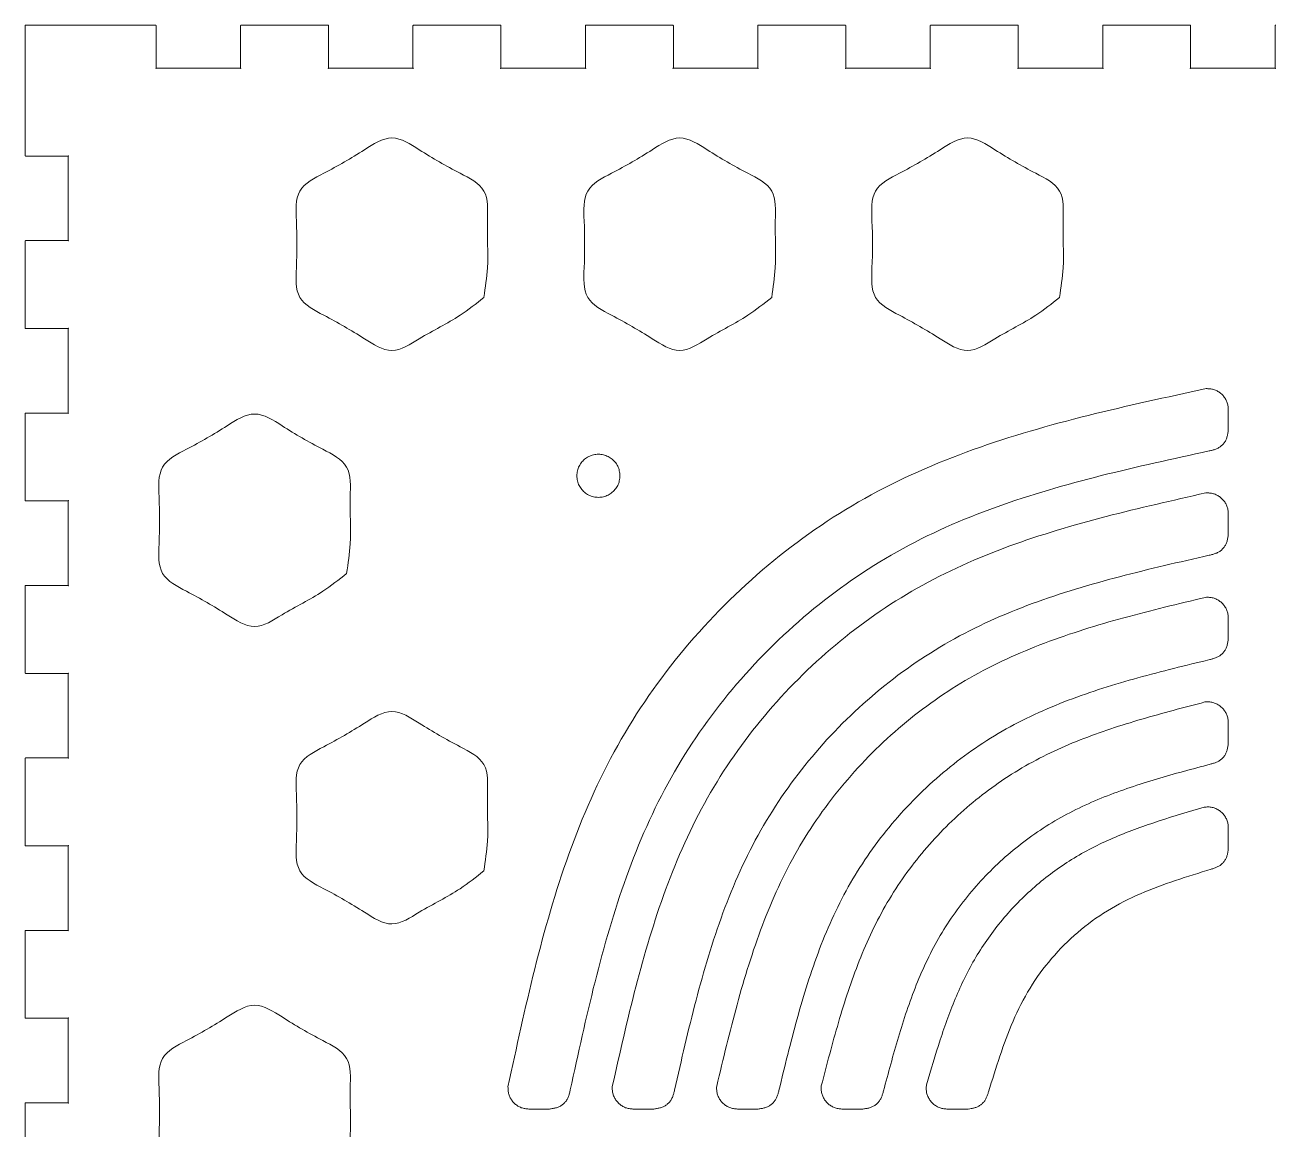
# Model space of a CAD drawing. Extents: x 10 to 568, y 23 to 1008.
# Drawn here: x 10 to 155.1, y 354.7 to 482.9 of the extents above; entities that cross this region are included whole.
import ezdxf

# ---------------------------------------------------------------- set-up
doc = ezdxf.new("R2010")
doc.units = 0
doc.layers.add('GEOMETRY', color=7, linetype='CONTINUOUS', lineweight=13)

msp = doc.modelspace()

# ---------------------------------------------------------------- linework, layer by layer
at = {"layer": 'GEOMETRY', "color": 7}
for points in [[(10, 482.8), (10, 477.8), (10, 467.8)], [(25.1, 482.9), (15.1, 482.9), (10.1, 482.9)], [(35, 482.8), (35, 477.9), (25.2, 477.9), (25.2, 482.8)], [(45.1, 482.9), (35.1, 482.9)], [(55, 482.8), (55, 477.9), (45.2, 477.9), (45.2, 482.8)], [(65.1, 482.9), (55.1, 482.9)], [(75, 482.8), (75, 477.9), (65.2, 477.9), (65.2, 482.8)], [(85.1, 482.9), (75.1, 482.9)], [(95, 482.8), (95, 477.9), (85.2, 477.9), (85.2, 482.8)], [(105.1, 482.9), (95.1, 482.9)], [(115, 482.8), (115, 477.9), (105.2, 477.9), (105.2, 482.8)], [(125.1, 482.9), (115.1, 482.9)], [(135, 482.8), (135, 477.9), (125.2, 477.9), (125.2, 482.8)], [(145.1, 482.9), (135.1, 482.9)], [(155, 482.8), (155, 477.9), (145.2, 477.9), (145.2, 482.8)], [(10.1, 467.7), (15, 467.7), (15, 457.9), (10.1, 457.9)], [(10, 457.8), (10, 447.8)], [(10.1, 447.7), (15, 447.7), (15, 437.9), (10.1, 437.9)], [(10, 437.8), (10, 427.8)], [(10.1, 427.7), (15, 427.7), (15, 417.9), (10.1, 417.9)], [(10, 417.8), (10, 407.8)], [(10.1, 407.7), (15, 407.7), (15, 397.9), (10.1, 397.9)], [(10, 397.8), (10, 387.8)], [(10.1, 387.7), (15, 387.7), (15, 377.9), (10.1, 377.9)], [(10, 377.8), (10, 367.8)], [(10.1, 367.7), (15, 367.7), (15, 357.9), (10.1, 357.9)], [(10, 357.8), (10, 347.8)]]:
    msp.add_lwpolyline(points, dxfattribs=at)
at = {"layer": 'GEOMETRY', "color": 3}
for points in [[(63.22558, 451.31283)], [(96.61019, 451.31283)], [(129.99481, 451.31283)], [(47.303434, 419.29776)], [(63.225561, 384.80325)]]:
    msp.add_lwpolyline(points, close=True, dxfattribs=at)
at = {"layer": 'GEOMETRY', "color": 5}
for points in [[(149.572305, 435.903956), (149.572305, 438.321269)], [(149.572305, 423.809243), (149.572305, 426.228593)], [(149.572305, 411.698205), (149.572305, 414.122662)], [(149.572305, 399.559598), (149.572305, 401.991198)], [(149.572305, 387.362782), (149.572305, 389.809702)], [(70.843628, 357.174987), (68.425971, 357.174987)], [(82.93842, 357.174987), (80.518461, 357.174987)], [(95.048902, 357.174987), (92.625107, 357.174987)], [(107.18751, 357.174987), (104.756518, 357.174987)], [(119.384484, 357.174987), (116.937591, 357.174987)]]:
    msp.add_lwpolyline(points, dxfattribs=at)
at = {"layer": 'GEOMETRY', "color": 7}
for points, knots in [([(10.1, 482.9), (10.082514, 482.897221), (10.04801, 482.891736), (10.008264, 482.85199), (10.002779, 482.817486), (10, 482.8)], [0, 0, 0, 0, 0.052201, 0.103008, 0.155209, 0.155209, 0.155209, 0.155209]), ([(25.2, 482.8), (25.197221, 482.817486), (25.191736, 482.85199), (25.15199, 482.891736), (25.117486, 482.897221), (25.1, 482.9)], [0, 0, 0, 0, 0.052201, 0.103008, 0.155209, 0.155209, 0.155209, 0.155209]), ([(35.1, 482.9), (35.082514, 482.897221), (35.04801, 482.891736), (35.008264, 482.85199), (35.002779, 482.817486), (35, 482.8)], [0, 0, 0, 0, 0.052201, 0.103008, 0.155209, 0.155209, 0.155209, 0.155209]), ([(45.2, 482.8), (45.197221, 482.817486), (45.191736, 482.85199), (45.15199, 482.891736), (45.117486, 482.897221), (45.1, 482.9)], [0, 0, 0, 0, 0.052201, 0.103008, 0.155209, 0.155209, 0.155209, 0.155209]), ([(55.1, 482.9), (55.082514, 482.897221), (55.04801, 482.891736), (55.008264, 482.85199), (55.002779, 482.817486), (55, 482.8)], [0, 0, 0, 0, 0.052201, 0.103008, 0.155209, 0.155209, 0.155209, 0.155209]), ([(65.2, 482.8), (65.197221, 482.817486), (65.191736, 482.85199), (65.15199, 482.891736), (65.117486, 482.897221), (65.1, 482.9)], [0, 0, 0, 0, 0.052201, 0.103008, 0.155209, 0.155209, 0.155209, 0.155209]), ([(75.1, 482.9), (75.082514, 482.897221), (75.04801, 482.891736), (75.008264, 482.85199), (75.002779, 482.817486), (75, 482.8)], [0, 0, 0, 0, 0.052201, 0.103008, 0.155209, 0.155209, 0.155209, 0.155209]), ([(85.2, 482.8), (85.197221, 482.817486), (85.191736, 482.85199), (85.15199, 482.891736), (85.117486, 482.897221), (85.1, 482.9)], [0, 0, 0, 0, 0.052201, 0.103008, 0.155209, 0.155209, 0.155209, 0.155209]), ([(95.1, 482.9), (95.082514, 482.897221), (95.04801, 482.891736), (95.008264, 482.85199), (95.002779, 482.817486), (95, 482.8)], [0, 0, 0, 0, 0.052201, 0.103008, 0.155209, 0.155209, 0.155209, 0.155209]), ([(105.2, 482.8), (105.197221, 482.817486), (105.191736, 482.85199), (105.15199, 482.891736), (105.117486, 482.897221), (105.1, 482.9)], [0, 0, 0, 0, 0.052201, 0.103008, 0.155209, 0.155209, 0.155209, 0.155209]), ([(115.1, 482.9), (115.082514, 482.897221), (115.04801, 482.891736), (115.008264, 482.85199), (115.002779, 482.817486), (115, 482.8)], [0, 0, 0, 0, 0.052201, 0.103008, 0.155209, 0.155209, 0.155209, 0.155209]), ([(125.2, 482.8), (125.197221, 482.817486), (125.191736, 482.85199), (125.15199, 482.891736), (125.117486, 482.897221), (125.1, 482.9)], [0, 0, 0, 0, 0.052201, 0.103008, 0.155209, 0.155209, 0.155209, 0.155209]), ([(135.1, 482.9), (135.082514, 482.897221), (135.04801, 482.891736), (135.008264, 482.85199), (135.002779, 482.817486), (135, 482.8)], [0, 0, 0, 0, 0.052201, 0.103008, 0.155209, 0.155209, 0.155209, 0.155209]), ([(145.2, 482.8), (145.197221, 482.817486), (145.191736, 482.85199), (145.15199, 482.891736), (145.117486, 482.897221), (145.1, 482.9)], [0, 0, 0, 0, 0.052201, 0.103008, 0.155209, 0.155209, 0.155209, 0.155209]), ([(155.1, 482.9), (155.082514, 482.897221), (155.04801, 482.891736), (155.008264, 482.85199), (155.002779, 482.817486), (155, 482.8)], [0, 0, 0, 0, 0.052201, 0.103008, 0.155209, 0.155209, 0.155209, 0.155209]), ([(25.2, 477.9), (25.176478, 477.895598), (25.13808, 477.888411), (25.188411, 477.83808), (25.195598, 477.876478), (25.2, 477.9)], [0, 0, 0, 0, 0.04969, 0.081117, 0.130808, 0.130808, 0.130808, 0.130808]), ([(35, 477.9), (35.004402, 477.876478), (35.011589, 477.83808), (35.06192, 477.888411), (35.023522, 477.895598), (35, 477.9)], [0, 0, 0, 0, 0.04969, 0.081117, 0.130808, 0.130808, 0.130808, 0.130808]), ([(45.2, 477.9), (45.176478, 477.895598), (45.13808, 477.888411), (45.188411, 477.83808), (45.195598, 477.876478), (45.2, 477.9)], [0, 0, 0, 0, 0.04969, 0.081117, 0.130808, 0.130808, 0.130808, 0.130808]), ([(55, 477.9), (55.004402, 477.876478), (55.011589, 477.83808), (55.06192, 477.888411), (55.023522, 477.895598), (55, 477.9)], [0, 0, 0, 0, 0.04969, 0.081117, 0.130808, 0.130808, 0.130808, 0.130808]), ([(65.2, 477.9), (65.176478, 477.895598), (65.13808, 477.888411), (65.188411, 477.83808), (65.195598, 477.876478), (65.2, 477.9)], [0, 0, 0, 0, 0.04969, 0.081117, 0.130808, 0.130808, 0.130808, 0.130808]), ([(75, 477.9), (75.004402, 477.876478), (75.011589, 477.83808), (75.06192, 477.888411), (75.023522, 477.895598), (75, 477.9)], [0, 0, 0, 0, 0.04969, 0.081117, 0.130808, 0.130808, 0.130808, 0.130808]), ([(85.2, 477.9), (85.176478, 477.895598), (85.13808, 477.888411), (85.188411, 477.83808), (85.195598, 477.876478), (85.2, 477.9)], [0, 0, 0, 0, 0.04969, 0.081117, 0.130808, 0.130808, 0.130808, 0.130808]), ([(95, 477.9), (95.004402, 477.876478), (95.011589, 477.83808), (95.06192, 477.888411), (95.023522, 477.895598), (95, 477.9)], [0, 0, 0, 0, 0.04969, 0.081117, 0.130808, 0.130808, 0.130808, 0.130808]), ([(105.2, 477.9), (105.176478, 477.895598), (105.13808, 477.888411), (105.188411, 477.83808), (105.195598, 477.876478), (105.2, 477.9)], [0, 0, 0, 0, 0.04969, 0.081117, 0.130808, 0.130808, 0.130808, 0.130808]), ([(115, 477.9), (115.004402, 477.876478), (115.011589, 477.83808), (115.06192, 477.888411), (115.023522, 477.895598), (115, 477.9)], [0, 0, 0, 0, 0.04969, 0.081117, 0.130808, 0.130808, 0.130808, 0.130808]), ([(125.2, 477.9), (125.176478, 477.895598), (125.13808, 477.888411), (125.188411, 477.83808), (125.195598, 477.876478), (125.2, 477.9)], [0, 0, 0, 0, 0.04969, 0.081117, 0.130808, 0.130808, 0.130808, 0.130808]), ([(135, 477.9), (135.004402, 477.876478), (135.011589, 477.83808), (135.06192, 477.888411), (135.023522, 477.895598), (135, 477.9)], [0, 0, 0, 0, 0.04969, 0.081117, 0.130808, 0.130808, 0.130808, 0.130808]), ([(145.2, 477.9), (145.176478, 477.895598), (145.13808, 477.888411), (145.188411, 477.83808), (145.195598, 477.876478), (145.2, 477.9)], [0, 0, 0, 0, 0.04969, 0.081117, 0.130808, 0.130808, 0.130808, 0.130808]), ([(155, 477.9), (155.004402, 477.876478), (155.011589, 477.83808), (155.06192, 477.888411), (155.023522, 477.895598), (155, 477.9)], [0, 0, 0, 0, 0.04969, 0.081117, 0.130808, 0.130808, 0.130808, 0.130808]), ([(10, 467.8), (10.002779, 467.782514), (10.008264, 467.74801), (10.04801, 467.708264), (10.082514, 467.702779), (10.1, 467.7)], [0, 0, 0, 0, 0.052201, 0.103008, 0.155209, 0.155209, 0.155209, 0.155209]), ([(15, 467.7), (15.023522, 467.704402), (15.06192, 467.711589), (15.011589, 467.76192), (15.004402, 467.723522), (15, 467.7)], [0, 0, 0, 0, 0.04969, 0.081117, 0.130808, 0.130808, 0.130808, 0.130808]), ([(10.1, 457.9), (10.082514, 457.897221), (10.04801, 457.891736), (10.008264, 457.85199), (10.002779, 457.817486), (10, 457.8)], [0, 0, 0, 0, 0.052201, 0.103008, 0.155209, 0.155209, 0.155209, 0.155209]), ([(15, 457.9), (15.004402, 457.876478), (15.011589, 457.83808), (15.06192, 457.888411), (15.023522, 457.895598), (15, 457.9)], [0, 0, 0, 0, 0.04969, 0.081117, 0.130808, 0.130808, 0.130808, 0.130808]), ([(10, 447.8), (10.002779, 447.782514), (10.008264, 447.74801), (10.04801, 447.708264), (10.082514, 447.702779), (10.1, 447.7)], [0, 0, 0, 0, 0.052201, 0.103008, 0.155209, 0.155209, 0.155209, 0.155209]), ([(15, 447.7), (15.023522, 447.704402), (15.06192, 447.711589), (15.011589, 447.76192), (15.004402, 447.723522), (15, 447.7)], [0, 0, 0, 0, 0.04969, 0.081117, 0.130808, 0.130808, 0.130808, 0.130808]), ([(10.1, 437.9), (10.082514, 437.897221), (10.04801, 437.891736), (10.008264, 437.85199), (10.002779, 437.817486), (10, 437.8)], [0, 0, 0, 0, 0.052201, 0.103008, 0.155209, 0.155209, 0.155209, 0.155209]), ([(15, 437.9), (15.004402, 437.876478), (15.011589, 437.83808), (15.06192, 437.888411), (15.023522, 437.895598), (15, 437.9)], [0, 0, 0, 0, 0.04969, 0.081117, 0.130808, 0.130808, 0.130808, 0.130808]), ([(10, 427.8), (10.002779, 427.782514), (10.008264, 427.74801), (10.04801, 427.708264), (10.082514, 427.702779), (10.1, 427.7)], [0, 0, 0, 0, 0.052201, 0.103008, 0.155209, 0.155209, 0.155209, 0.155209]), ([(15, 427.7), (15.023522, 427.704402), (15.06192, 427.711589), (15.011589, 427.76192), (15.004402, 427.723522), (15, 427.7)], [0, 0, 0, 0, 0.04969, 0.081117, 0.130808, 0.130808, 0.130808, 0.130808]), ([(10.1, 417.9), (10.082514, 417.897221), (10.04801, 417.891736), (10.008264, 417.85199), (10.002779, 417.817486), (10, 417.8)], [0, 0, 0, 0, 0.052201, 0.103008, 0.155209, 0.155209, 0.155209, 0.155209]), ([(15, 417.9), (15.004402, 417.876478), (15.011589, 417.83808), (15.06192, 417.888411), (15.023522, 417.895598), (15, 417.9)], [0, 0, 0, 0, 0.04969, 0.081117, 0.130808, 0.130808, 0.130808, 0.130808]), ([(10, 407.8), (10.002779, 407.782514), (10.008264, 407.74801), (10.04801, 407.708264), (10.082514, 407.702779), (10.1, 407.7)], [0, 0, 0, 0, 0.052201, 0.103008, 0.155209, 0.155209, 0.155209, 0.155209]), ([(15, 407.7), (15.023522, 407.704402), (15.06192, 407.711589), (15.011589, 407.76192), (15.004402, 407.723522), (15, 407.7)], [0, 0, 0, 0, 0.04969, 0.081117, 0.130808, 0.130808, 0.130808, 0.130808]), ([(10.1, 397.9), (10.082514, 397.897221), (10.04801, 397.891736), (10.008264, 397.85199), (10.002779, 397.817486), (10, 397.8)], [0, 0, 0, 0, 0.052201, 0.103008, 0.155209, 0.155209, 0.155209, 0.155209]), ([(15, 397.9), (15.004402, 397.876478), (15.011589, 397.83808), (15.06192, 397.888411), (15.023522, 397.895598), (15, 397.9)], [0, 0, 0, 0, 0.04969, 0.081117, 0.130808, 0.130808, 0.130808, 0.130808]), ([(10, 387.8), (10.002779, 387.782514), (10.008264, 387.74801), (10.04801, 387.708264), (10.082514, 387.702779), (10.1, 387.7)], [0, 0, 0, 0, 0.052201, 0.103008, 0.155209, 0.155209, 0.155209, 0.155209]), ([(15, 387.7), (15.023522, 387.704402), (15.06192, 387.711589), (15.011589, 387.76192), (15.004402, 387.723522), (15, 387.7)], [0, 0, 0, 0, 0.04969, 0.081117, 0.130808, 0.130808, 0.130808, 0.130808]), ([(10.1, 377.9), (10.082514, 377.897221), (10.04801, 377.891736), (10.008264, 377.85199), (10.002779, 377.817486), (10, 377.8)], [0, 0, 0, 0, 0.052201, 0.103008, 0.155209, 0.155209, 0.155209, 0.155209]), ([(15, 377.9), (15.004402, 377.876478), (15.011589, 377.83808), (15.06192, 377.888411), (15.023522, 377.895598), (15, 377.9)], [0, 0, 0, 0, 0.04969, 0.081117, 0.130808, 0.130808, 0.130808, 0.130808]), ([(10, 367.8), (10.002779, 367.782514), (10.008264, 367.74801), (10.04801, 367.708264), (10.082514, 367.702779), (10.1, 367.7)], [0, 0, 0, 0, 0.052201, 0.103008, 0.155209, 0.155209, 0.155209, 0.155209]), ([(15, 367.7), (15.023522, 367.704402), (15.06192, 367.711589), (15.011589, 367.76192), (15.004402, 367.723522), (15, 367.7)], [0, 0, 0, 0, 0.04969, 0.081117, 0.130808, 0.130808, 0.130808, 0.130808]), ([(10.1, 357.9), (10.082514, 357.897221), (10.04801, 357.891736), (10.008264, 357.85199), (10.002779, 357.817486), (10, 357.8)], [0, 0, 0, 0, 0.052201, 0.103008, 0.155209, 0.155209, 0.155209, 0.155209]), ([(15, 357.9), (15.004402, 357.876478), (15.011589, 357.83808), (15.06192, 357.888411), (15.023522, 357.895598), (15, 357.9)], [0, 0, 0, 0, 0.04969, 0.081117, 0.130808, 0.130808, 0.130808, 0.130808])]:
    msp.add_open_spline(points, degree=3, knots=knots, dxfattribs=at)
at = {"layer": 'GEOMETRY', "color": 3}
for points, knots in [([(63.22558, 451.31283), (62.315665, 450.58998), (59.968688, 448.725504), (56.368775, 447.031469), (52.564643, 444.427599), (48.678999, 447.003469), (45.418071, 448.886168), (41.259796, 450.954457), (41.548045, 455.588223), (41.547931, 459.360734), (41.260013, 463.994659), (45.417068, 466.062276), (48.684214, 467.948433), (52.553048, 470.514948), (56.423377, 467.94792), (59.684305, 466.065221), (63.857896, 463.988089), (63.504945, 459.391679), (63.837825, 455.427045), (63.39663, 452.462265), (63.22558, 451.31283)], [0, 0, 0, 0, 3.456597, 8.91573, 12.372328, 15.828925, 21.288059, 24.744655, 28.201252, 33.660388, 37.116985, 40.573582, 46.032715, 49.489313, 52.94591, 58.405044, 61.861641, 65.318238, 70.777373, 74.233971, 74.233971, 74.233971, 74.233971]), ([(96.61019, 451.31283), (95.700275, 450.58998), (93.353297, 448.725504), (89.753385, 447.031469), (85.949253, 444.427599), (82.063608, 447.003469), (78.80268, 448.886168), (74.644405, 450.954457), (74.932654, 455.588223), (74.93254, 459.360734), (74.644622, 463.994659), (78.801677, 466.062276), (82.068824, 467.948433), (85.937657, 470.514948), (89.807986, 467.94792), (93.068915, 466.065221), (97.242506, 463.98809), (96.889554, 459.391679), (97.222434, 455.427046), (96.78124, 452.462265), (96.61019, 451.31283)], [0, 0, 0, 0, 3.456597, 8.915731, 12.372328, 15.828926, 21.28806, 24.744656, 28.201253, 33.660389, 37.116986, 40.573583, 46.032717, 49.489314, 52.945911, 58.405045, 61.861642, 65.318239, 70.777375, 74.233972, 74.233972, 74.233972, 74.233972]), ([(129.99481, 451.31283), (129.084895, 450.58998), (126.737917, 448.725505), (123.138005, 447.031469), (119.333875, 444.427599), (115.448228, 447.003468), (112.1873, 448.886169), (108.029021, 450.954456), (108.317278, 455.588224), (108.317164, 459.360733), (108.029237, 463.99466), (112.186297, 466.062275), (115.453444, 467.948434), (119.32228, 470.514948), (123.192607, 467.94792), (126.453534, 466.06522), (130.627125, 463.98809), (130.274178, 459.391679), (130.607058, 455.427045), (130.165861, 452.462265), (129.99481, 451.31283)], [0, 0, 0, 0, 3.456598, 8.91573, 12.372325, 15.828926, 21.288061, 24.744659, 28.201255, 33.660391, 37.116987, 40.573585, 46.03272, 49.489321, 52.945916, 58.405048, 61.861646, 65.318243, 70.777379, 74.233976, 74.233976, 74.233976, 74.233976]), ([(47.303434, 419.29776), (46.39352, 418.574908), (44.046544, 416.710429), (40.44663, 415.016396), (36.642498, 412.41253), (32.756853, 414.988396), (29.495923, 416.871093), (25.337652, 418.939387), (25.625898, 423.573149), (25.625785, 427.345658), (25.337867, 431.97958), (29.494922, 434.047196), (32.762068, 435.933353), (36.630902, 438.499868), (40.501231, 435.93284), (43.76216, 434.050141), (47.93575, 431.97301), (47.582799, 427.376603), (47.915679, 423.411972), (47.474484, 420.447194), (47.303434, 419.29776)], [0, 0, 0, 0, 3.456599, 8.915732, 12.372328, 15.828925, 21.288057, 24.744657, 28.201251, 33.660382, 37.116977, 40.573573, 46.032707, 49.489304, 52.945902, 58.405036, 61.861633, 65.318227, 70.777358, 74.233953, 74.233953, 74.233953, 74.233953]), ([(63.225561, 384.80325), (62.315646, 384.0804), (59.968669, 382.215924), (56.368756, 380.521889), (52.564624, 377.918019), (48.67898, 380.493889), (45.418052, 382.376588), (41.259778, 384.444877), (41.548025, 389.078641), (41.547913, 392.851152), (41.259992, 397.485078), (45.417049, 399.552693), (48.684196, 401.438847), (52.553029, 404.005357), (56.423358, 401.438334), (59.684286, 399.555638), (63.857878, 397.478508), (63.504925, 392.882097), (63.837806, 388.917463), (63.396611, 385.952684), (63.225561, 384.80325)], [0, 0, 0, 0, 3.456597, 8.91573, 12.372328, 15.828925, 21.288059, 24.744655, 28.20125, 33.660384, 37.116985, 40.57358, 46.032711, 49.489308, 52.945904, 58.405036, 61.861631, 65.318232, 70.777366, 74.233961, 74.233961, 74.233961, 74.233961]), ([(47.303434, 350.72695), (46.393519, 350.0041), (44.046542, 348.139627), (40.446629, 346.445595), (36.642498, 343.84173), (32.756854, 346.417595), (29.495925, 348.300291), (25.337648, 350.368578), (25.6259, 355.002345), (25.625785, 358.774856), (25.337867, 363.408779), (29.494922, 365.476396), (32.762068, 367.362553), (36.630902, 369.929068), (40.501231, 367.36204), (43.76216, 365.479341), (47.93575, 363.40221), (47.582799, 358.805802), (47.915679, 354.841168), (47.474484, 351.876386), (47.303434, 350.72695)], [0, 0, 0, 0, 3.456595, 8.915726, 12.372323, 15.828919, 21.28805, 24.744645, 28.201247, 33.66038, 37.116975, 40.573572, 46.032706, 49.489303, 52.945901, 58.405035, 61.861631, 65.318226, 70.77736, 74.233961, 74.233961, 74.233961, 74.233961])]:
    msp.add_open_spline(points, degree=3, knots=knots, dxfattribs=at)
at = {"layer": 'GEOMETRY', "color": 5}
for points, knots in [([(146.98984, 440.726331), (142.418766, 439.738866), (133.321145, 437.773555), (119.925929, 433.964133), (107.239164, 428.426437), (95.91114, 420.540101), (86.207239, 410.83626), (78.320832, 399.508286), (72.783029, 386.821561), (68.97352, 373.426356), (67.008142, 364.328737), (66.020644, 359.757664)], [0, 0, 0, 0, 14.028576, 27.920503, 41.721534, 55.344443, 69.072373, 82.695278, 96.496316, 110.388256, 124.416852, 124.416852, 124.416852, 124.416852]), ([(149.572305, 438.321269), (149.566419, 438.394743), (149.554671, 438.54137), (149.528845, 438.760115), (149.486242, 438.975374), (149.419009, 439.183881), (149.330621, 439.38422), (149.223477, 439.576346), (149.100042, 439.759076), (148.960798, 439.930433), (148.806728, 440.08822), (148.638396, 440.230694), (148.457577, 440.357405), (148.266543, 440.467559), (148.067277, 440.560771), (147.861162, 440.634712), (147.648407, 440.68697), (147.430671, 440.714184), (147.210645, 440.724459), (147.06355, 440.725706), (146.98984, 440.726331)], [0, 0, 0, 0, 0.221123, 0.441277, 0.660495, 0.878265, 1.097073, 1.316385, 1.537358, 1.757803, 1.977895, 2.197987, 2.418431, 2.639402, 2.858725, 3.077544, 3.295312, 3.514521, 3.734676, 3.955808, 3.955808, 3.955808, 3.955808]), ([(147.336973, 433.49892), (147.469098, 433.528682), (147.731914, 433.587883), (148.118162, 433.702737), (148.48191, 433.869895), (148.802588, 434.107379), (149.072537, 434.397826), (149.285989, 434.734983), (149.426102, 435.109984), (149.512419, 435.503586), (149.552271, 435.770016), (149.572305, 435.903956)], [0, 0, 0, 0, 0.406276, 0.808144, 1.207048, 1.600413, 1.997141, 2.390516, 2.789423, 3.191285, 3.597545, 3.597545, 3.597545, 3.597545]), ([(147.336973, 433.49892), (143.15828, 432.588905), (134.841331, 430.777683), (122.596081, 427.275651), (110.998516, 422.198855), (100.64131, 414.981525), (91.766024, 406.106243), (84.548678, 395.749045), (79.471864, 384.151485), (75.969835, 371.906231), (74.158604, 363.58928), (73.248584, 359.410584)], [0, 0, 0, 0, 12.829018, 25.533893, 38.156245, 50.616401, 63.172019, 75.632185, 88.254537, 100.959407, 113.788439, 113.788439, 113.788439, 113.788439]), ([(79.011712, 430.617131), (79.00177, 430.519834), (78.981955, 430.325923), (78.938311, 430.037629), (78.866648, 429.756776), (78.754353, 429.490368), (78.608397, 429.241108), (78.432905, 429.009083), (78.232278, 428.796909), (78.008438, 428.608275), (77.764499, 428.446989), (77.502997, 428.315815), (77.227767, 428.21596), (76.944056, 428.148999), (76.655925, 428.115795), (76.367389, 428.115791), (76.079375, 428.148989), (75.795816, 428.215978), (75.520606, 428.315886), (75.258825, 428.447083), (75.014312, 428.608181), (74.79019, 428.796561), (74.59041, 429.008677), (74.417618, 429.241521), (74.273347, 429.491397), (74.158074, 429.757455), (74.074277, 430.036537), (74.023204, 430.324833), (74.005941, 430.617131), (74.023204, 430.909426), (74.074275, 431.197715), (74.158081, 431.476789), (74.273343, 431.742849), (74.417622, 431.992729), (74.590405, 432.225584), (74.79019, 432.437701), (75.014312, 432.626081), (75.258825, 432.787179), (75.520606, 432.918376), (75.795816, 433.018284), (76.079375, 433.085273), (76.367389, 433.118471), (76.655925, 433.118467), (76.944056, 433.085263), (77.227767, 433.018301), (77.502997, 432.918447), (77.764499, 432.787273), (78.008438, 432.625987), (78.232277, 432.437352), (78.43291, 432.225178), (78.608392, 431.993142), (78.754357, 431.743878), (78.866642, 431.477468), (78.938313, 431.196622), (78.981955, 430.908336), (79.00177, 430.714427), (79.011712, 430.617131)], [0, 0, 0, 0, 0.293397, 0.584735, 0.874087, 1.160435, 1.448992, 1.738502, 2.031348, 2.323228, 2.614754, 2.906619, 3.198845, 3.491144, 3.779129, 4.067024, 4.35487, 4.646952, 4.939107, 5.231262, 5.523386, 5.815527, 6.107629, 6.395533, 6.683453, 6.971347, 7.263465, 7.555613, 7.847742, 8.13987, 8.432012, 8.724111, 9.012017, 9.299939, 9.587852, 9.879955, 10.172096, 10.464219, 10.756374, 11.04853, 11.340612, 11.628457, 11.916352, 12.204337, 12.496636, 12.788862, 13.080728, 13.372253, 13.664134, 13.956979, 14.246499, 14.535058, 14.821417, 15.110751, 15.402083, 15.695478, 15.695478, 15.695478, 15.695478]), ([(146.961556, 428.63265), (143.095611, 427.759163), (135.400001, 426.020386), (124.071714, 422.695759), (113.342695, 417.936362), (103.753535, 411.224622), (95.523256, 402.994333), (88.811539, 393.405154), (84.05217, 382.676123), (80.727566, 371.347829), (78.988808, 363.652215), (78.11533, 359.786266)], [0, 0, 0, 0, 11.889387, 23.667198, 35.371101, 46.927785, 58.570431, 70.12712, 81.831024, 93.608828, 105.498221, 105.498221, 105.498221, 105.498221]), ([(149.572305, 426.228593), (149.566398, 426.302622), (149.554611, 426.450353), (149.528438, 426.670718), (149.485263, 426.887523), (149.417161, 427.097456), (149.327583, 427.299051), (149.218976, 427.492246), (149.093918, 427.675874), (148.952836, 427.84787), (148.796742, 428.005981), (148.626316, 428.148525), (148.443297, 428.274968), (148.250007, 428.384509), (148.048518, 428.476834), (147.840233, 428.549505), (147.625418, 428.600132), (147.405793, 428.625282), (147.184021, 428.633233), (147.035821, 428.632845), (146.961556, 428.63265)], [0, 0, 0, 0, 0.222787, 0.444589, 0.665429, 0.884794, 1.105227, 1.326186, 1.548811, 1.770901, 1.992642, 2.214369, 2.436453, 2.659081, 2.880053, 3.100482, 3.319834, 3.540681, 3.762481, 3.985269, 3.985269, 3.985269, 3.985269]), ([(147.367083, 421.406218), (147.497743, 421.437218), (147.75767, 421.498888), (148.13945, 421.616898), (148.498641, 421.786051), (148.814881, 422.02404), (149.080832, 422.313832), (149.290833, 422.649312), (149.428599, 423.021672), (149.513459, 423.412161), (149.55262, 423.676413), (149.572305, 423.809243)], [0, 0, 0, 0, 0.402832, 0.80137, 1.197021, 1.587275, 1.980795, 2.371037, 2.766703, 3.165244, 3.568056, 3.568056, 3.568056, 3.568056]), ([(147.367083, 421.406218), (143.888622, 420.611944), (136.964048, 419.030782), (126.771309, 416.017001), (117.117761, 411.718069), (108.487772, 405.669849), (101.077275, 398.259316), (95.02906, 389.629323), (90.730162, 379.975759), (87.716402, 369.783015), (86.13526, 362.858437), (85.340995, 359.379972)], [0, 0, 0, 0, 10.703256, 21.306978, 31.844835, 42.250964, 52.733829, 63.139961, 73.677819, 84.281534, 94.984796, 94.984796, 94.984796, 94.984796]), ([(146.92208, 416.521586), (143.762303, 415.763631), (137.470876, 414.254468), (128.212388, 411.418951), (119.443407, 407.44127), (111.595219, 401.906454), (104.84068, 395.151914), (99.305862, 387.303726), (95.328184, 378.53474), (92.492674, 369.276252), (90.983523, 362.984827), (90.225574, 359.825054)], [0, 0, 0, 0, 9.747608, 19.408442, 29.012142, 38.499467, 48.053857, 57.541182, 67.144886, 76.805724, 86.553316, 86.553316, 86.553316, 86.553316]), ([(149.572305, 414.122662), (149.566228, 414.197395), (149.554099, 414.346526), (149.527297, 414.568957), (149.483185, 414.787719), (149.41364, 414.999382), (149.322284, 415.202466), (149.211573, 415.396909), (149.084134, 415.581497), (148.940446, 415.75412), (148.781578, 415.912483), (148.608217, 416.054837), (148.422172, 416.180672), (148.225851, 416.289177), (148.021362, 416.380009), (147.81021, 416.450753), (147.592687, 416.49894), (147.370626, 416.521116), (147.146639, 416.525705), (146.997044, 416.522961), (146.92208, 416.521586)], [0, 0, 0, 0, 0.224933, 0.448857, 0.671803, 0.893209, 1.115728, 1.338788, 1.563569, 1.787793, 2.011648, 2.235504, 2.459732, 2.684527, 2.907578, 3.130097, 3.351518, 3.574455, 3.798376, 4.023301, 4.023301, 4.023301, 4.023301]), ([(147.409628, 409.300286), (147.538142, 409.332944), (147.793842, 409.397921), (148.169124, 409.520156), (148.521689, 409.691957), (148.831624, 409.930328), (149.091903, 410.21892), (149.297149, 410.551722), (149.431743, 410.920105), (149.514719, 411.305976), (149.553044, 411.567009), (149.572305, 411.698205)], [0, 0, 0, 0, 0.397767, 0.791424, 1.182337, 1.567976, 1.956773, 2.342419, 2.733333, 3.126992, 3.524771, 3.524771, 3.524771, 3.524771]), ([(147.409628, 409.300286), (144.630434, 408.623918), (139.096459, 407.277122), (130.953216, 404.757053), (123.240395, 401.239049), (116.335025, 396.359924), (110.387804, 390.412719), (105.508692, 383.507335), (101.990677, 375.794518), (99.470618, 367.65127), (98.123823, 362.117302), (97.447456, 359.338115)], [0, 0, 0, 0, 8.580387, 17.085408, 25.540863, 33.894848, 42.307127, 50.661101, 59.116577, 67.621596, 76.201964, 76.201964, 76.201964, 76.201964]), ([(146.863078, 404.38401), (144.411221, 403.744311), (139.52763, 402.470163), (132.343747, 400.131321), (125.538687, 396.941271), (119.435095, 392.587395), (114.16003, 387.312299), (109.806175, 381.208689), (106.616184, 374.403597), (104.277395, 367.219698), (103.003281, 362.3361), (102.3636, 359.884241)], [0, 0, 0, 0, 7.601333, 15.140284, 22.638524, 30.051068, 37.512069, 44.92462, 52.422859, 59.961812, 67.563139, 67.563139, 67.563139, 67.563139]), ([(149.572305, 401.991198), (149.566055, 402.067048), (149.553582, 402.218396), (149.526036, 402.444101), (149.480638, 402.665971), (149.409099, 402.880437), (149.315139, 403.085945), (149.201339, 403.282447), (149.070347, 403.468642), (148.922751, 403.642376), (148.759653, 403.801232), (148.581859, 403.943445), (148.391225, 404.068444), (148.190267, 404.175421), (147.98121, 404.264082), (147.765663, 404.331927), (147.544003, 404.376422), (147.318223, 404.394047), (147.090844, 404.393536), (146.939116, 404.387208), (146.863078, 404.384037)], [0, 0, 0, 0, 0.228314, 0.455571, 0.681803, 0.906445, 1.132236, 1.358591, 1.586733, 1.81431, 2.041507, 2.2687, 2.496271, 2.724407, 2.950781, 3.176573, 3.401203, 3.627444, 3.854705, 4.083009, 4.083009, 4.083009, 4.083009]), ([(147.474239, 397.168823), (147.599533, 397.20393), (147.848878, 397.273796), (148.214388, 397.402272), (148.557042, 397.577956), (148.857496, 397.816988), (149.109257, 398.103881), (149.307258, 398.432827), (149.436943, 398.7954), (149.516881, 399.174494), (149.553769, 399.430803), (149.572305, 399.559598)], [0, 0, 0, 0, 0.390332, 0.776789, 1.160667, 1.539523, 1.921354, 2.300223, 2.684091, 3.070547, 3.460886, 3.460886, 3.460886, 3.460886]), ([(147.474239, 397.168823), (145.392558, 396.614127), (141.245906, 395.50919), (135.146638, 393.49231), (129.368657, 390.760476), (124.183249, 387.050391), (119.696741, 382.563844), (115.986681, 377.378421), (113.254883, 371.600423), (111.238043, 365.501137), (110.133128, 361.354476), (109.578443, 359.272789)], [0, 0, 0, 0, 6.462563, 12.873249, 19.250147, 25.555339, 31.90088, 38.206065, 44.582967, 50.993653, 57.456226, 57.456226, 57.456226, 57.456226]), ([(146.765341, 392.188226), (145.024867, 391.672429), (141.55632, 390.644509), (136.45659, 388.81801), (131.623294, 386.427974), (127.271699, 383.2636), (123.483781, 379.475753), (120.319346, 375.124207), (117.929227, 370.290953), (116.102652, 365.191245), (115.074679, 361.72271), (114.558854, 359.982243)], [0, 0, 0, 0, 5.445588, 10.852375, 16.234207, 21.560711, 26.917584, 32.244075, 37.625909, 43.032704, 48.478296, 48.478296, 48.478296, 48.478296]), ([(149.572305, 389.809702), (149.565772, 389.887393), (149.552737, 390.042402), (149.523774, 390.273484), (149.476146, 390.500453), (149.401158, 390.719467), (149.302772, 390.928876), (149.183689, 391.128635), (149.046711, 391.317345), (148.892507, 391.492705), (148.722357, 391.652184), (148.537116, 391.793857), (148.338822, 391.917186), (148.130197, 392.021371), (147.913582, 392.106032), (147.690856, 392.168717), (147.462505, 392.206729), (147.230801, 392.216474), (146.998108, 392.206987), (146.843056, 392.194473), (146.765341, 392.1882)], [0, 0, 0, 0, 0.233888, 0.466653, 0.698308, 0.928262, 1.159443, 1.391218, 1.624934, 1.858029, 2.090717, 2.323408, 2.556508, 2.790223, 3.022022, 3.253212, 3.48316, 3.714807, 3.947566, 4.181462, 4.181462, 4.181462, 4.181462]), ([(147.584279, 384.989364), (147.70393, 385.028332), (147.942129, 385.105909), (148.290614, 385.244113), (148.616185, 385.425599), (148.900511, 385.665051), (149.137896, 385.948455), (149.323781, 386.27036), (149.445369, 386.622708), (149.520333, 386.990031), (149.554928, 387.238148), (149.572305, 387.362782)], [0, 0, 0, 0, 0.377486, 0.75149, 1.123194, 1.490293, 1.860074, 2.227165, 2.598868, 2.972878, 3.350371, 3.350371, 3.350371, 3.350371]), ([(147.584279, 384.989364), (146.196425, 384.56385), (143.430198, 383.71573), (139.363524, 382.220897), (135.508541, 380.285796), (132.033788, 377.744972), (129.002829, 374.714029), (126.461997, 371.239282), (124.526898, 367.384297), (123.032065, 363.317624), (122.183945, 360.551397), (121.758432, 359.163543)], [0, 0, 0, 0, 4.35463, 8.67951, 12.98533, 17.248269, 21.534556, 25.797493, 30.103314, 34.428193, 38.782823, 38.782823, 38.782823, 38.782823]), ([(102.3636, 359.884241), (102.360427, 359.808197), (102.354097, 359.656461), (102.353568, 359.429071), (102.371232, 359.203293), (102.41566, 358.981618), (102.483524, 358.766081), (102.572161, 358.557008), (102.679164, 358.356053), (102.804176, 358.165417), (102.946376, 357.987603), (103.105256, 357.824519), (103.279001, 357.676914), (103.465218, 357.545933), (103.661721, 357.43211), (103.867246, 357.338164), (104.081718, 357.266626), (104.303599, 357.221242), (104.529309, 357.193678), (104.680665, 357.181227), (104.756518, 357.174987)], [0, 0, 0, 0, 0.228323, 0.455591, 0.681834, 0.906463, 1.13226, 1.358617, 1.586781, 1.814364, 2.041551, 2.268762, 2.49635, 2.724507, 2.950874, 3.176675, 3.401321, 3.627559, 3.854828, 4.083148, 4.083148, 4.083148, 4.083148]), ([(114.558854, 359.982243), (114.552585, 359.904519), (114.540076, 359.749449), (114.530613, 359.516729), (114.540328, 359.284996), (114.578296, 359.056609), (114.640961, 358.833853), (114.725643, 358.617224), (114.829795, 358.408555), (114.95314, 358.210234), (115.094816, 358.024956), (115.254322, 357.854788), (115.429706, 357.700562), (115.618452, 357.563573), (115.818244, 357.444478), (116.027688, 357.346088), (116.246738, 357.271118), (116.473739, 357.223512), (116.704859, 357.194598), (116.859887, 357.181535), (116.937591, 357.174987)], [0, 0, 0, 0, 0.233921, 0.466707, 0.698378, 0.928365, 1.159576, 1.391383, 1.625133, 1.858264, 2.09098, 2.323705, 2.556833, 2.790575, 3.022398, 3.253609, 3.483583, 3.715271, 3.94806, 4.181989, 4.181989, 4.181989, 4.181989]), ([(66.020644, 359.757664), (66.021424, 359.683952), (66.022981, 359.536852), (66.0329, 359.3168), (66.059944, 359.099013), (66.11224, 358.886245), (66.186163, 358.680099), (66.279389, 358.480807), (66.389549, 358.289741), (66.516278, 358.108902), (66.658786, 357.940571), (66.816572, 357.786471), (66.987953, 357.647223), (67.170717, 357.523786), (67.362875, 357.416627), (67.563249, 357.328232), (67.771787, 357.260998), (67.987072, 357.218392), (68.205838, 357.192518), (68.352487, 357.180839), (68.425971, 357.174987)], [0, 0, 0, 0, 0.221146, 0.441318, 0.660549, 0.878335, 1.097172, 1.316535, 1.537532, 1.758003, 1.978117, 2.198228, 2.418693, 2.639687, 2.859047, 3.077888, 3.295685, 3.514931, 3.735113, 3.956256, 3.956256, 3.956256, 3.956256]), ([(70.843628, 357.174987), (70.977576, 357.195032), (71.244023, 357.234905), (71.637643, 357.321262), (72.012648, 357.461411), (72.349816, 357.674874), (72.64025, 357.944858), (72.877722, 358.265569), (73.044837, 358.629357), (73.159651, 359.015631), (73.218833, 359.278457), (73.248584, 359.410584)], [0, 0, 0, 0, 0.40629, 0.80818, 1.207106, 1.600488, 1.997233, 2.390613, 2.789544, 3.191425, 3.597702, 3.597702, 3.597702, 3.597702]), ([(78.11533, 359.786266), (78.115319, 359.712005), (78.115298, 359.563809), (78.123559, 359.342128), (78.147446, 359.122398), (78.198313, 358.907651), (78.270848, 358.699364), (78.3631, 358.497858), (78.472593, 358.304563), (78.598978, 358.121514), (78.741462, 357.951055), (78.899534, 357.794945), (79.071472, 357.653825), (79.255039, 357.528712), (79.44819, 357.420075), (79.64973, 357.330444), (79.859614, 357.262265), (80.076386, 357.219019), (80.296727, 357.192777), (80.444441, 357.180926), (80.518461, 357.174987)], [0, 0, 0, 0, 0.222772, 0.444561, 0.665299, 0.884635, 1.105045, 1.325982, 1.548596, 1.770677, 1.992395, 2.21411, 2.436184, 2.658794, 2.879724, 3.10013, 3.319465, 3.540295, 3.76208, 3.984848, 3.984848, 3.984848, 3.984848]), ([(82.93842, 357.174987), (83.071223, 357.19469), (83.33542, 357.233886), (83.725822, 357.318784), (84.098091, 357.456579), (84.433501, 357.666549), (84.723235, 357.932461), (84.961147, 358.248662), (85.130318, 358.607758), (85.248324, 358.989464), (85.309995, 359.249338), (85.340995, 359.379972)], [0, 0, 0, 0, 0.402741, 0.801207, 1.196787, 1.58697, 1.980415, 2.370592, 2.766172, 3.164634, 3.567389, 3.567389, 3.567389, 3.567389]), ([(90.225574, 359.825054), (90.22418, 359.750074), (90.221399, 359.600453), (90.226069, 359.37643), (90.248271, 359.154349), (90.296488, 358.936813), (90.367265, 358.725652), (90.458138, 358.52116), (90.566678, 358.324838), (90.692539, 358.138795), (90.834946, 357.965447), (90.993355, 357.806588), (91.166029, 357.662919), (91.350644, 357.535474), (91.545138, 357.4248), (91.748262, 357.333468), (91.959966, 357.263984), (92.178752, 357.219891), (92.401211, 357.193142), (92.550363, 357.181048), (92.625107, 357.174987)], [0, 0, 0, 0, 0.22497, 0.448926, 0.671894, 0.893322, 1.115857, 1.338944, 1.563741, 1.787987, 2.011862, 2.235749, 2.46, 2.684806, 2.907892, 3.130433, 3.351869, 3.574823, 3.798774, 4.023734, 4.023734, 4.023734, 4.023734]), ([(95.048902, 357.174987), (95.180142, 357.194231), (95.44126, 357.23252), (95.827254, 357.315454), (96.195757, 357.450031), (96.528669, 357.655304), (96.817349, 357.91565), (97.055794, 358.225675), (97.227606, 358.578365), (97.349843, 358.95377), (97.414806, 359.209557), (97.447456, 359.338115)], [0, 0, 0, 0, 0.3979, 0.791673, 1.182688, 1.568436, 1.957344, 2.343101, 2.734124, 3.127899, 3.525788, 3.525788, 3.525788, 3.525788]), ([(107.18751, 357.174987), (107.316298, 357.193513), (107.5726, 357.230382), (107.951693, 357.310277), (108.314271, 357.439927), (108.643236, 357.637884), (108.930145, 357.889613), (109.169204, 358.190039), (109.344921, 358.532673), (109.473437, 358.898166), (109.543325, 359.147501), (109.578443, 359.272789)], [0, 0, 0, 0, 0.390316, 0.776763, 1.160636, 1.539489, 1.921313, 2.300163, 2.684039, 3.070497, 3.460819, 3.460819, 3.460819, 3.460819]), ([(119.384484, 357.174987), (119.509153, 357.192354), (119.757343, 357.226928), (120.12478, 357.301865), (120.477252, 357.423443), (120.799244, 357.609401), (121.082714, 357.846861), (121.322236, 358.131262), (121.503724, 358.456954), (121.641914, 358.805563), (121.719472, 359.043847), (121.758432, 359.163543)], [0, 0, 0, 0, 0.377594, 0.751709, 1.12353, 1.49073, 1.860608, 2.227802, 2.599611, 2.973726, 3.351329, 3.351329, 3.351329, 3.351329])]:
    msp.add_open_spline(points, degree=3, knots=knots, dxfattribs=at)

doc.saveas('drawing.dxf')
